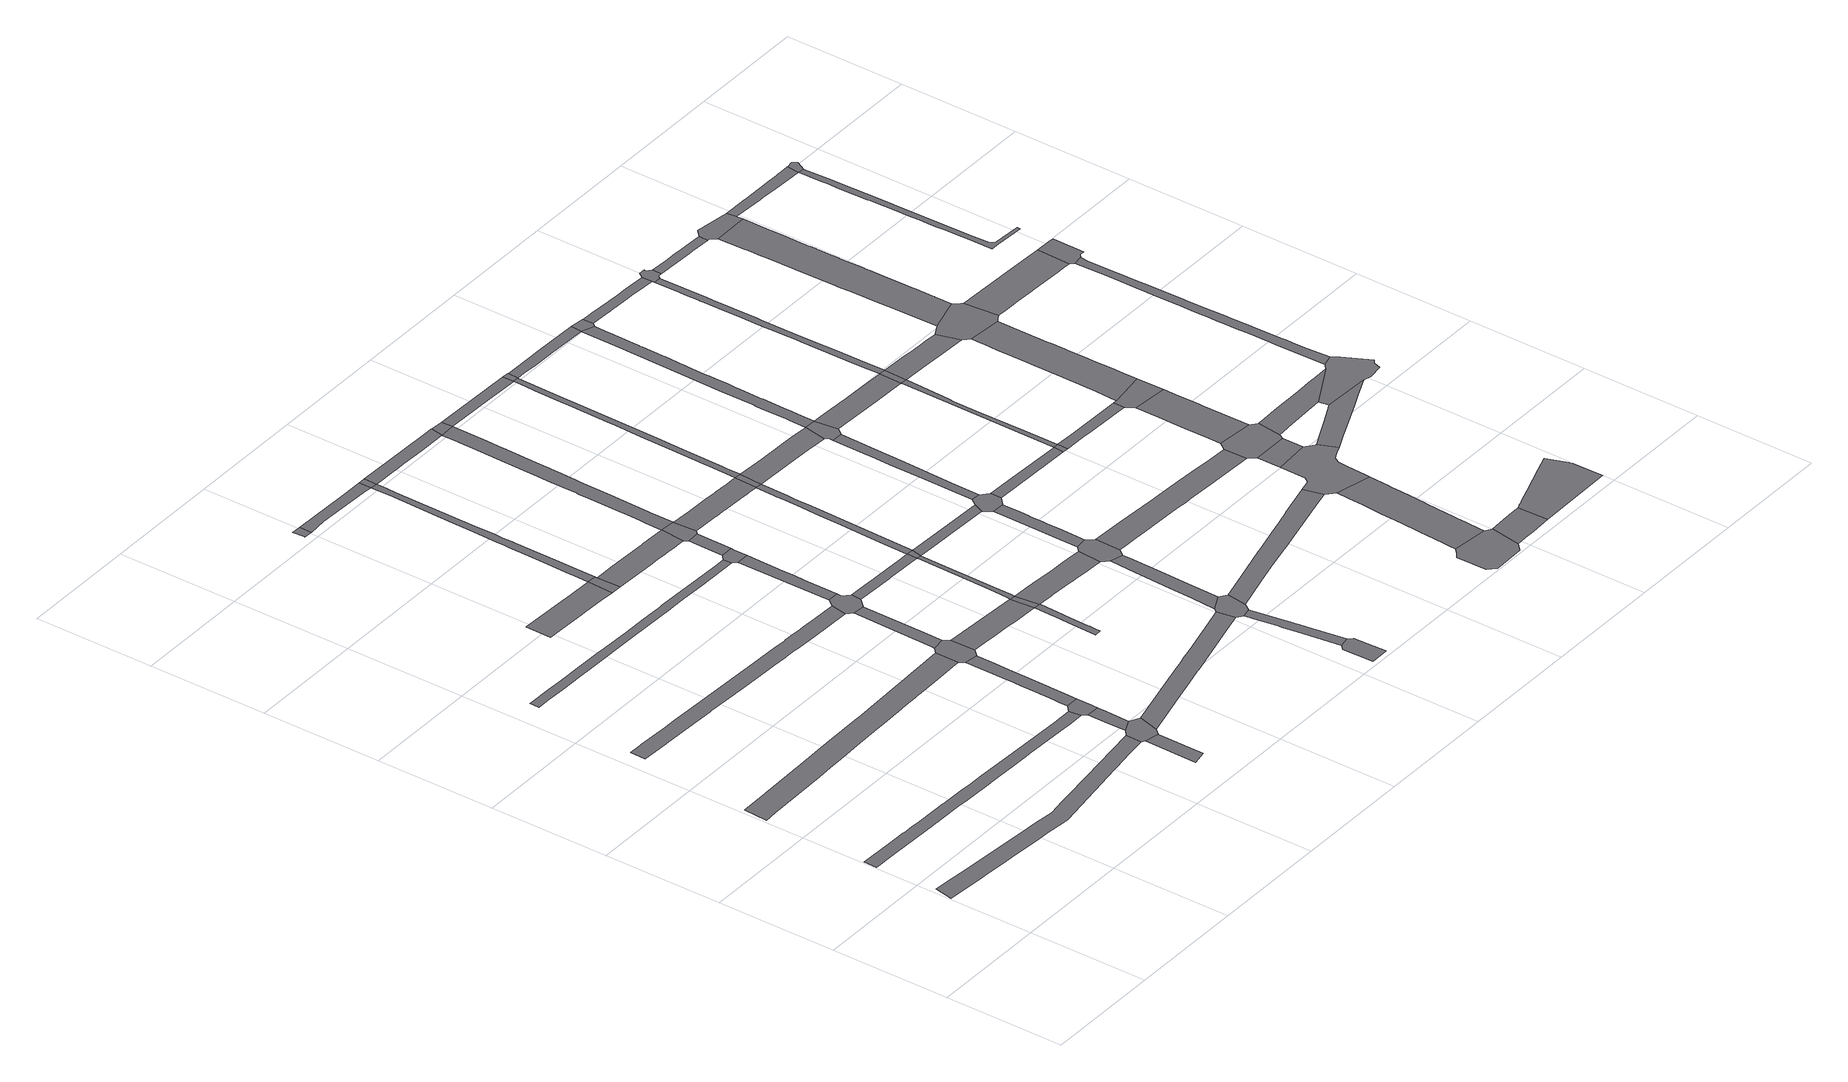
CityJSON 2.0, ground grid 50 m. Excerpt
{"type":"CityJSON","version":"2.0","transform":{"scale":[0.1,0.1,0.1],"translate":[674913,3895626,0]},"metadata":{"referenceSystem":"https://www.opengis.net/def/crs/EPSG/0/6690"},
"CityObjects":{
"road1":{"type":"Road","attributes":{"function":"9","usage":"9","RoadStructureAttribute.widthType":"2","RoadStructureAttribute.width":7.65,"RoadStructureAttribute.sectionType":"1"},"geometry":[{"type":"MultiSurface","lod":"1","boundaries":[[[0,1,2,3,4,5,6,7,8,9,10,11,12,13,14,15,16,17,18,19,20,21,22,23,24,25,26,27,28,29,30,31,32]]]}]},
"road2":{"type":"Road","attributes":{"function":"9","usage":"9","RoadStructureAttribute.widthType":"3","RoadStructureAttribute.width":5.14,"RoadStructureAttribute.sectionType":"1"},"geometry":[{"type":"MultiSurface","lod":"1","boundaries":[[[33,34,35,36,37,38,39,40,41,42,43,44,45,46,47,48,49,50,51,52,53,54,55,56,57,58,59,60,61,62,63,64,65,66,67,68,69]]]}]},
"road3":{"type":"Road","attributes":{"function":"9","usage":"9","RoadStructureAttribute.widthType":"2","RoadStructureAttribute.width":10.53,"RoadStructureAttribute.sectionType":"1"},"geometry":[{"type":"MultiSurface","lod":"1","boundaries":[[[70,71,72,73,74,75,76,77,78,79,80,81,82,83,84,85,86,87,88,89,90,91,92,93,94]]]}]},
"road4":{"type":"Road","attributes":{"function":"9","usage":"9","RoadStructureAttribute.widthType":"3","RoadStructureAttribute.width":5.43,"RoadStructureAttribute.sectionType":"1"},"geometry":[{"type":"MultiSurface","lod":"1","boundaries":[[[95,96,97,98,99,100,101,102,103,104,105,106,107,108,109,110,111,112,113,114,115,116,117,118,119,120,121,122,123,124,125,126,127,128,129]]]}]},
"road5":{"type":"Road","attributes":{"function":"9","usage":"9","RoadStructureAttribute.widthType":"3","RoadStructureAttribute.width":4.41,"RoadStructureAttribute.sectionType":"1"},"geometry":[{"type":"MultiSurface","lod":"1","boundaries":[[[130,131,132,133]]]}]},
"road6":{"type":"Road","attributes":{"function":"9","usage":"9","RoadStructureAttribute.widthType":"4","RoadStructureAttribute.width":3.71,"RoadStructureAttribute.sectionType":"1"},"geometry":[{"type":"MultiSurface","lod":"1","boundaries":[[[134,135,136,137,138,139,140,141,142,143,144,145,146,147,148,149,150,151,152,153,154,155,156,157,158,159,160]]]}]},
"road7":{"type":"Road","attributes":{"function":"9","usage":"9","RoadStructureAttribute.widthType":"9","RoadStructureAttribute.width":-9999,"RoadStructureAttribute.sectionType":"9"},"geometry":[{"type":"MultiSurface","lod":"1","boundaries":[[[0,32,132,131,161,162,163,164]]]}]},
"road8":{"type":"Road","attributes":{"function":"9","usage":"9","RoadStructureAttribute.widthType":"3","RoadStructureAttribute.width":4.97,"RoadStructureAttribute.sectionType":"1"},"geometry":[{"type":"MultiSurface","lod":"1","boundaries":[[[163,165,166,167,168,164]]]}]},
"road9":{"type":"Road","attributes":{"function":"9","usage":"9","RoadStructureAttribute.widthType":"2","RoadStructureAttribute.width":11.77,"RoadStructureAttribute.sectionType":"1"},"geometry":[{"type":"MultiSurface","lod":"1","boundaries":[[[169,170,171,172,173,174,175,176,177,178,179]]]}]},
"road10":{"type":"Road","attributes":{"function":"9","usage":"9","RoadStructureAttribute.widthType":"9","RoadStructureAttribute.width":-9999,"RoadStructureAttribute.sectionType":"9"},"geometry":[{"type":"MultiSurface","lod":"1","boundaries":[[[49,48,167,166,180,181,182]]]}]},
"road11":{"type":"Road","attributes":{"function":"9","usage":"9","RoadStructureAttribute.widthType":"3","RoadStructureAttribute.width":4.97,"RoadStructureAttribute.sectionType":"1"},"geometry":[{"type":"MultiSurface","lod":"1","boundaries":[[[181,183,184,185,186,187,188,189,190,191,192,193,194,195,196,197,198,182]]]}]},
"road12":{"type":"Road","attributes":{"function":"9","usage":"9","RoadStructureAttribute.widthType":"9","RoadStructureAttribute.width":-9999,"RoadStructureAttribute.sectionType":"9"},"geometry":[{"type":"MultiSurface","lod":"1","boundaries":[[[199,200,201,202,203,204]]]}]},
"road13":{"type":"Road","attributes":{"function":"9","usage":"9","RoadStructureAttribute.widthType":"2","RoadStructureAttribute.width":11.77,"RoadStructureAttribute.sectionType":"9"},"geometry":[{"type":"MultiSurface","lod":"1","boundaries":[[[205,206,174,173,207,208,209]]]}]},
"road14":{"type":"Road","attributes":{"function":"9","usage":"9","RoadStructureAttribute.widthType":"9","RoadStructureAttribute.width":-9999,"RoadStructureAttribute.sectionType":"9"},"geometry":[{"type":"MultiSurface","lod":"1","boundaries":[[[190,189,210,211,212,213,70,94]]]}]},
"road15":{"type":"Road","attributes":{"function":"9","usage":"9","RoadStructureAttribute.widthType":"3","RoadStructureAttribute.width":4.6,"RoadStructureAttribute.sectionType":"1"},"geometry":[{"type":"MultiSurface","lod":"1","boundaries":[[[214,215,216,217,218,219,220,213,212]]]}]},
"road16":{"type":"Road","attributes":{"function":"9","usage":"9","RoadStructureAttribute.widthType":"3","RoadStructureAttribute.width":4.41,"RoadStructureAttribute.sectionType":"1"},"geometry":[{"type":"MultiSurface","lod":"1","boundaries":[[[199,221,222,223,224,225,226,227,228,229,200]]]}]},
"road17":{"type":"Road","attributes":{"function":"9","usage":"9","RoadStructureAttribute.widthType":"4","RoadStructureAttribute.width":3.32,"RoadStructureAttribute.sectionType":"1"},"geometry":[{"type":"MultiSurface","lod":"1","boundaries":[[[206,230,231,232,233,234,235,236,237,238,239,240,241,242,225,243,244,245,246,247,248,249,250,251,252,253,254,255,174]]]}]},
"road18":{"type":"Road","attributes":{"function":"9","usage":"9","RoadStructureAttribute.widthType":"9","RoadStructureAttribute.width":-9999,"RoadStructureAttribute.sectionType":"9"},"geometry":[{"type":"MultiSurface","lod":"1","boundaries":[[[128,218,217,256,257,258,259,260,129]]]}]},
"road19":{"type":"Road","attributes":{"function":"9","usage":"9","RoadStructureAttribute.widthType":"2","RoadStructureAttribute.width":7.65,"RoadStructureAttribute.sectionType":"1"},"geometry":[{"type":"MultiSurface","lod":"1","boundaries":[[[161,261,262,263,264,265,266,267,268,269,270,271,272,273,274,275,276,277,162]]]}]},
"road20":{"type":"Road","attributes":{"function":"9","usage":"9","RoadStructureAttribute.widthType":"2","RoadStructureAttribute.width":11.77,"RoadStructureAttribute.sectionType":"1"},"geometry":[{"type":"MultiSurface","lod":"1","boundaries":[[[278,279,280,281,282,209,208,283,284,285,286,287,288,289]]]}]},
"road21":{"type":"Road","attributes":{"function":"9","usage":"9","RoadStructureAttribute.widthType":"2","RoadStructureAttribute.width":10.53,"RoadStructureAttribute.sectionType":"1"},"geometry":[{"type":"MultiSurface","lod":"1","boundaries":[[[290,291,211,210,292,293,294,295,296,297,298]]]}]},
"road22":{"type":"Road","attributes":{"function":"9","usage":"9","RoadStructureAttribute.widthType":"3","RoadStructureAttribute.width":4.59,"RoadStructureAttribute.sectionType":"1"},"geometry":[{"type":"MultiSurface","lod":"1","boundaries":[[[299,260,259,300,301,302,303,304]]]}]},
"road23":{"type":"Road","attributes":{"function":"9","usage":"9","RoadStructureAttribute.widthType":"9","RoadStructureAttribute.width":-9999,"RoadStructureAttribute.sectionType":"9"},"geometry":[{"type":"MultiSurface","lod":"1","boundaries":[[[226,225,242,305]]]}]},
"road24":{"type":"Road","attributes":{"function":"9","usage":"9","RoadStructureAttribute.widthType":"9","RoadStructureAttribute.width":-9999,"RoadStructureAttribute.sectionType":"9"},"geometry":[{"type":"MultiSurface","lod":"1","boundaries":[[[306,307,308,134,160,299,304]]]}]},
"road25":{"type":"Road","attributes":{"function":"9","usage":"9","RoadStructureAttribute.widthType":"9","RoadStructureAttribute.width":-9999,"RoadStructureAttribute.sectionType":"1"},"geometry":[{"type":"MultiSurface","lod":"1","boundaries":[[[309,297,310,311,312,313,314,315,316,317,318,319,320,321,322]]]}]},
"road26":{"type":"Road","attributes":{"function":"9","usage":"9","RoadStructureAttribute.widthType":"3","RoadStructureAttribute.width":4.59,"RoadStructureAttribute.sectionType":"1"},"geometry":[{"type":"MultiSurface","lod":"1","boundaries":[[[307,323,324,325,308]]]}]},
"road27":{"type":"Road","attributes":{"function":"9","usage":"9","RoadStructureAttribute.widthType":"3","RoadStructureAttribute.width":5.43,"RoadStructureAttribute.sectionType":"1"},"geometry":[{"type":"MultiSurface","lod":"1","boundaries":[[[326,327,328,329,330,331,332,257,256,333,334,335,336]]]}]},
"road28":{"type":"Road","attributes":{"function":"9","usage":"9","RoadStructureAttribute.widthType":"9","RoadStructureAttribute.width":-9999,"RoadStructureAttribute.sectionType":"9"},"geometry":[{"type":"MultiSurface","lod":"1","boundaries":[[[337,298,297,309]]]}]},
"road29":{"type":"Road","attributes":{"function":"9","usage":"9","RoadStructureAttribute.widthType":"9","RoadStructureAttribute.width":-9999,"RoadStructureAttribute.sectionType":"9"},"geometry":[{"type":"MultiSurface","lod":"1","boundaries":[[[324,323,338,339,278,289]]]}]},
"road30":{"type":"Road","attributes":{"function":"9","usage":"9","RoadStructureAttribute.widthType":"9","RoadStructureAttribute.width":-9999,"RoadStructureAttribute.sectionType":"1"},"geometry":[{"type":"MultiSurface","lod":"1","boundaries":[[[340,341,342,336,343,344,345,346,347,348,298,337,349]]]}]},
"road31":{"type":"Road","attributes":{"function":"9","usage":"9","RoadStructureAttribute.widthType":"3","RoadStructureAttribute.width":4.41,"RoadStructureAttribute.sectionType":"1"},"geometry":[{"type":"MultiSurface","lod":"1","boundaries":[[[350,351,352,353,354,355,356,357,358,359,305,242,360]]]}]},
"road32":{"type":"Road","attributes":{"function":"9","usage":"9","RoadStructureAttribute.widthType":"9","RoadStructureAttribute.width":-9999,"RoadStructureAttribute.sectionType":"9"},"geometry":[{"type":"MultiSurface","lod":"1","boundaries":[[[361,362,363,364,365,366]]]}]},
"road33":{"type":"Road","attributes":{"function":"9","usage":"9","RoadStructureAttribute.widthType":"9","RoadStructureAttribute.width":-9999,"RoadStructureAttribute.sectionType":"9"},"geometry":[{"type":"MultiSurface","lod":"1","boundaries":[[[342,367,326,336]]]}]},
"road34":{"type":"Road","attributes":{"function":"9","usage":"9","RoadStructureAttribute.widthType":"4","RoadStructureAttribute.width":3.73,"RoadStructureAttribute.sectionType":"1"},"geometry":[{"type":"MultiSurface","lod":"1","boundaries":[[[363,368,369,370,371,372,373,374,375,376,377,378,364]]]}]},
"road35":{"type":"Road","attributes":{"function":"9","usage":"9","RoadStructureAttribute.widthType":"2","RoadStructureAttribute.width":6.32,"RoadStructureAttribute.sectionType":"1"},"geometry":[{"type":"MultiSurface","lod":"1","boundaries":[[[278,339,379,380,381,382,383,384,385,386,387,388,389,390,391,392,393,394,355,395,396,397,398,399,400,401,402,403,404,405,406,407,408,409,410,411]]]}]},
"road36":{"type":"Road","attributes":{"function":"9","usage":"9","RoadStructureAttribute.widthType":"2","RoadStructureAttribute.width":10.53,"RoadStructureAttribute.sectionType":"1"},"geometry":[{"type":"MultiSurface","lod":"1","boundaries":[[[412,413,414,415,416,417,418,419,420,421,422,423,424,425,426,427,337,309]]]}]},
"road37":{"type":"Road","attributes":{"function":"9","usage":"9","RoadStructureAttribute.widthType":"2","RoadStructureAttribute.width":11.77,"RoadStructureAttribute.sectionType":"1"},"geometry":[{"type":"MultiSurface","lod":"1","boundaries":[[[428,429,430,431,432,433,434,339,338,435,436,437,438,439,440,441,442,443,444,445,446,447]]]}]},
"road38":{"type":"Road","attributes":{"function":"9","usage":"9","RoadStructureAttribute.widthType":"9","RoadStructureAttribute.width":-9999,"RoadStructureAttribute.sectionType":"9"},"geometry":[{"type":"MultiSurface","lod":"1","boundaries":[[[448,270,269,373,372,449,450,451]]]}]},
"road39":{"type":"Road","attributes":{"function":"9","usage":"9","RoadStructureAttribute.widthType":"4","RoadStructureAttribute.width":2.94,"RoadStructureAttribute.sectionType":"1"},"geometry":[{"type":"MultiSurface","lod":"1","boundaries":[[[452,453,454,455,456,457,458,459,460,461,326,367,462,463,464,465,466,467,468,469,470,445]]]}]},
"road40":{"type":"Road","attributes":{"function":"9","usage":"9","RoadStructureAttribute.widthType":"3","RoadStructureAttribute.width":5.26,"RoadStructureAttribute.sectionType":"1"},"geometry":[{"type":"MultiSurface","lod":"1","boundaries":[[[471,472,473,474,475,476,477,478,479,480,481,448,451]]]}]},
"road41":{"type":"Road","attributes":{"function":"9","usage":"9","RoadStructureAttribute.widthType":"9","RoadStructureAttribute.width":-9999,"RoadStructureAttribute.sectionType":"9"},"geometry":[{"type":"MultiSurface","lod":"1","boundaries":[[[482,356,355,394]]]}]},
"road42":{"type":"Road","attributes":{"function":"9","usage":"9","RoadStructureAttribute.widthType":"3","RoadStructureAttribute.width":5.43,"RoadStructureAttribute.sectionType":"1"},"geometry":[{"type":"MultiSurface","lod":"1","boundaries":[[[367,342,483,484,485,486,487,488,489,490,491]]]}]},
"road43":{"type":"Road","attributes":{"function":"9","usage":"9","RoadStructureAttribute.widthType":"9","RoadStructureAttribute.width":-9999,"RoadStructureAttribute.sectionType":"9"},"geometry":[{"type":"MultiSurface","lod":"1","boundaries":[[[446,445,470,492]]]}]},
"road44":{"type":"Road","attributes":{"function":"9","usage":"9","RoadStructureAttribute.widthType":"9","RoadStructureAttribute.width":-9999,"RoadStructureAttribute.sectionType":"9"},"geometry":[{"type":"MultiSurface","lod":"1","boundaries":[[[493,494,495,421,420,477,476,496]]]}]},
"road45":{"type":"Road","attributes":{"function":"9","usage":"9","RoadStructureAttribute.widthType":"3","RoadStructureAttribute.width":4.45,"RoadStructureAttribute.sectionType":"1"},"geometry":[{"type":"MultiSurface","lod":"1","boundaries":[[[494,497,498,499,500,501,502,503,504,505,506,495]]]}]},
"road46":{"type":"Road","attributes":{"function":"9","usage":"9","RoadStructureAttribute.widthType":"3","RoadStructureAttribute.width":4.41,"RoadStructureAttribute.sectionType":"1"},"geometry":[{"type":"MultiSurface","lod":"1","boundaries":[[[507,508,509,510,511,512,482,394,513,514,515,516,517,518,519]]]}]},
"road47":{"type":"Road","attributes":{"function":"9","usage":"9","RoadStructureAttribute.widthType":"9","RoadStructureAttribute.width":-9999,"RoadStructureAttribute.sectionType":"9"},"geometry":[{"type":"MultiSurface","lod":"1","boundaries":[[[520,521,522,488,487,504,503,523,524]]]}]},
"road48":{"type":"Road","attributes":{"function":"9","usage":"9","RoadStructureAttribute.widthType":"4","RoadStructureAttribute.width":2.73,"RoadStructureAttribute.sectionType":"1"},"geometry":[{"type":"MultiSurface","lod":"1","boundaries":[[[525,526,527,528,529,530,531,532,533,534,507,535,536,537,538,539,540,541,542,543,544,545,546,547,446,492]]]}]},
"road49":{"type":"Road","attributes":{"function":"9","usage":"9","RoadStructureAttribute.widthType":"2","RoadStructureAttribute.width":11.77,"RoadStructureAttribute.sectionType":"1"},"geometry":[{"type":"MultiSurface","lod":"1","boundaries":[[[548,549,550,551,552,553,554,492,470,555,556,557,558,559,560,561]]]}]},
"road50":{"type":"Road","attributes":{"function":"9","usage":"9","RoadStructureAttribute.widthType":"2","RoadStructureAttribute.width":7.65,"RoadStructureAttribute.sectionType":"1"},"geometry":[{"type":"MultiSurface","lod":"1","boundaries":[[[449,562,563,564,565,566,567,568,569,570,571,572,573,574,575,576,577,578,579,450]]]}]},
"road51":{"type":"Road","attributes":{"function":"9","usage":"9","RoadStructureAttribute.widthType":"3","RoadStructureAttribute.width":4.03,"RoadStructureAttribute.sectionType":"1"},"geometry":[{"type":"MultiSurface","lod":"1","boundaries":[[[580,581,582,583,584,521,520,585,586,587,588,589,590]]]}]},
"road52":{"type":"Road","attributes":{"function":"9","usage":"9","RoadStructureAttribute.widthType":"9","RoadStructureAttribute.width":-9999,"RoadStructureAttribute.sectionType":"9"},"geometry":[{"type":"MultiSurface","lod":"1","boundaries":[[[591,508,507,534]]]}]},
"road53":{"type":"Road","attributes":{"function":"9","usage":"9","RoadStructureAttribute.widthType":"3","RoadStructureAttribute.width":5.43,"RoadStructureAttribute.sectionType":"1"},"geometry":[{"type":"MultiSurface","lod":"1","boundaries":[[[523,592,593,594,595,596,524]]]}]},
"road54":{"type":"Road","attributes":{"function":"9","usage":"9","RoadStructureAttribute.widthType":"9","RoadStructureAttribute.width":-9999,"RoadStructureAttribute.sectionType":"9"},"geometry":[{"type":"MultiSurface","lod":"1","boundaries":[[[548,561,597,580,590,598,599]]]}]},
"road55":{"type":"Road","attributes":{"function":"9","usage":"9","RoadStructureAttribute.widthType":"2","RoadStructureAttribute.width":10.53,"RoadStructureAttribute.sectionType":"1"},"geometry":[{"type":"MultiSurface","lod":"1","boundaries":[[[600,601,602,603,604,605,606,493,496,607,608,609,610,611,612,613,614,615,616,617,618]]]}]},
"road56":{"type":"Road","attributes":{"function":"9","usage":"9","RoadStructureAttribute.widthType":"9","RoadStructureAttribute.width":-9999,"RoadStructureAttribute.sectionType":"9"},"geometry":[{"type":"MultiSurface","lod":"1","boundaries":[[[619,620,621,622,623,624,625,626,627]]]}]},
"road57":{"type":"Road","attributes":{"function":"9","usage":"9","RoadStructureAttribute.widthType":"3","RoadStructureAttribute.width":4.41,"RoadStructureAttribute.sectionType":"1"},"geometry":[{"type":"MultiSurface","lod":"1","boundaries":[[[628,629,630,631,632,633,634,635,636,637,638,639,640,591,534,641]]]}]},
"road58":{"type":"Road","attributes":{"function":"9","usage":"9","RoadStructureAttribute.widthType":"3","RoadStructureAttribute.width":5.06,"RoadStructureAttribute.sectionType":"1"},"geometry":[{"type":"MultiSurface","lod":"1","boundaries":[[[642,643,644,645,646,647,648,649,650,651,652,653,654,655,656,657,658,659,660,661,662,663,664,665,666,667,668,669,670,671,634,672,673,674,675,676,677,678,679,548,599]]]}]},
"road59":{"type":"Road","attributes":{"function":"9","usage":"9","RoadStructureAttribute.widthType":"9","RoadStructureAttribute.width":-9999,"RoadStructureAttribute.sectionType":"9"},"geometry":[{"type":"MultiSurface","lod":"1","boundaries":[[[680,681,593,592]]]}]},
"road60":{"type":"Road","attributes":{"function":"9","usage":"9","RoadStructureAttribute.widthType":"2","RoadStructureAttribute.width":11.77,"RoadStructureAttribute.sectionType":"1"},"geometry":[{"type":"MultiSurface","lod":"1","boundaries":[[[598,682,683,684,685,686,687,688,689,690,691,692,693,599]]]}]},
"road61":{"type":"Road","attributes":{"function":"9","usage":"9","RoadStructureAttribute.widthType":"2","RoadStructureAttribute.width":14.95,"RoadStructureAttribute.sectionType":"1"},"geometry":[{"type":"MultiSurface","lod":"1","boundaries":[[[694,695,696,697,698,699,700,701,702,624,623,703,704,705,706,707,708,709,710,711,712,713,714,715]]]}]},
"road62":{"type":"Road","attributes":{"function":"9","usage":"9","RoadStructureAttribute.widthType":"2","RoadStructureAttribute.width":14.44,"RoadStructureAttribute.sectionType":"1"},"geometry":[{"type":"MultiSurface","lod":"1","boundaries":[[[716,717,718,719,720,721,622,621]]]}]},
"road63":{"type":"Road","attributes":{"function":"9","usage":"9","RoadStructureAttribute.widthType":"4","RoadStructureAttribute.width":2.52,"RoadStructureAttribute.sectionType":"1"},"geometry":[{"type":"MultiSurface","lod":"1","boundaries":[[[722,684,723,724,725,593,681,726,727,728,729,730,731,732]]]}]},
"road64":{"type":"Road","attributes":{"function":"9","usage":"9","RoadStructureAttribute.widthType":"9","RoadStructureAttribute.width":-9999,"RoadStructureAttribute.sectionType":"9"},"geometry":[{"type":"MultiSurface","lod":"1","boundaries":[[[671,733,734,635,634]]]}]},
"road65":{"type":"Road","attributes":{"function":"9","usage":"9","RoadStructureAttribute.widthType":"3","RoadStructureAttribute.width":5.43,"RoadStructureAttribute.sectionType":"1"},"geometry":[{"type":"MultiSurface","lod":"1","boundaries":[[[680,735,736,737,738,739,740,741,681]]]}]},
"road66":{"type":"Road","attributes":{"function":"9","usage":"9","RoadStructureAttribute.widthType":"9","RoadStructureAttribute.width":-9999,"RoadStructureAttribute.sectionType":"9"},"geometry":[{"type":"MultiSurface","lod":"1","boundaries":[[[742,743,570,569,694,715,744,745,746,747,748,749,750,751,752,753]]]}]},
"road67":{"type":"Road","attributes":{"function":"9","usage":"9","RoadStructureAttribute.widthType":"9","RoadStructureAttribute.width":-9999,"RoadStructureAttribute.sectionType":"9"},"geometry":[{"type":"MultiSurface","lod":"1","boundaries":[[[685,684,722,754]]]}]},
"road68":{"type":"Road","attributes":{"function":"9","usage":"9","RoadStructureAttribute.widthType":"2","RoadStructureAttribute.width":14.95,"RoadStructureAttribute.sectionType":"1"},"geometry":[{"type":"MultiSurface","lod":"1","boundaries":[[[752,755,756,753]]]}]},
"road69":{"type":"Road","attributes":{"function":"9","usage":"9","RoadStructureAttribute.widthType":"9","RoadStructureAttribute.width":-9999,"RoadStructureAttribute.sectionType":"9"},"geometry":[{"type":"MultiSurface","lod":"1","boundaries":[[[756,755,757,758,759,760,761,600,618]]]}]},
"road70":{"type":"Road","attributes":{"function":"9","usage":"9","RoadStructureAttribute.widthType":"3","RoadStructureAttribute.width":4.41,"RoadStructureAttribute.sectionType":"1"},"geometry":[{"type":"MultiSurface","lod":"1","boundaries":[[[734,733,762,763,764,765,766,767,768,769,770,771,772,773,774,775,776,777,778,779,780]]]}]},
"road71":{"type":"Road","attributes":{"function":"9","usage":"9","RoadStructureAttribute.widthType":"2","RoadStructureAttribute.width":14.95,"RoadStructureAttribute.sectionType":"1"},"geometry":[{"type":"MultiSurface","lod":"1","boundaries":[[[781,782,783,784,785,760,759,786,787,788,789]]]}]},
"road72":{"type":"Road","attributes":{"function":"9","usage":"9","RoadStructureAttribute.widthType":"9","RoadStructureAttribute.width":-9999,"RoadStructureAttribute.sectionType":"9"},"geometry":[{"type":"MultiSurface","lod":"1","boundaries":[[[790,791,792,793,794,795,796,797,798,799,800,801,802,719,718,803]]]}]},
"road73":{"type":"Road","attributes":{"function":"9","usage":"9","RoadStructureAttribute.widthType":"4","RoadStructureAttribute.width":2.93,"RoadStructureAttribute.sectionType":"1"},"geometry":[{"type":"MultiSurface","lod":"1","boundaries":[[[804,805,806,807,808,809,810,811,812,813,814,815,816,817,818,819,820,821,822,823,824,825,826,827,828,829,830,831,832,833,834,685,754]]]}]},
"road74":{"type":"Road","attributes":{"function":"9","usage":"9","RoadStructureAttribute.widthType":"2","RoadStructureAttribute.width":11.77,"RoadStructureAttribute.sectionType":"1"},"geometry":[{"type":"MultiSurface","lod":"1","boundaries":[[[722,835,836,837,838,839,840,841,842,843,844,845,754]]]}]},
"road75":{"type":"Road","attributes":{"function":"9","usage":"9","RoadStructureAttribute.widthType":"9","RoadStructureAttribute.width":-9999,"RoadStructureAttribute.sectionType":"9"},"geometry":[{"type":"MultiSurface","lod":"1","boundaries":[[[738,737,781,789,846,847,848]]]}]},
"road76":{"type":"Road","attributes":{"function":"9","usage":"9","RoadStructureAttribute.widthType":"2","RoadStructureAttribute.width":14.95,"RoadStructureAttribute.sectionType":"1"},"geometry":[{"type":"MultiSurface","lod":"1","boundaries":[[[849,850,851,852,853,854,855,856,857,858,859,847,846,860,861,862,863,864,865,866,867,868,869,870,871,872,873,874,875,876]]]}]},
"road77":{"type":"Road","attributes":{"function":"9","usage":"9","RoadStructureAttribute.widthType":"9","RoadStructureAttribute.width":-9999,"RoadStructureAttribute.sectionType":"9"},"geometry":[{"type":"MultiSurface","lod":"1","boundaries":[[[773,772,877,815,814,878,879,880,881,882,883]]]}]},
"road78":{"type":"Road","attributes":{"function":"9","usage":"9","RoadStructureAttribute.widthType":"9","RoadStructureAttribute.width":-9999,"RoadStructureAttribute.sectionType":"1"},"geometry":[{"type":"MultiSurface","lod":"1","boundaries":[[[884,885,750,749,886,887,888,889,890,891,892,893,894]]]}]},
"road79":{"type":"Road","attributes":{"function":"9","usage":"9","RoadStructureAttribute.widthType":"9","RoadStructureAttribute.width":-9999,"RoadStructureAttribute.sectionType":"1"},"geometry":[{"type":"MultiSurface","lod":"1","boundaries":[[[895,896,897,898,899,900,901,902,903,904,905,906,758,757]]]}]},
"road80":{"type":"Road","attributes":{"function":"9","usage":"9","RoadStructureAttribute.widthType":"9","RoadStructureAttribute.width":-9999,"RoadStructureAttribute.sectionType":"9"},"geometry":[{"type":"MultiSurface","lod":"1","boundaries":[[[839,838,849,876,907,908,909,910,911,912]]]}]},
"road81":{"type":"Road","attributes":{"function":"9","usage":"9","RoadStructureAttribute.widthType":"3","RoadStructureAttribute.width":4.41,"RoadStructureAttribute.sectionType":"1"},"geometry":[{"type":"MultiSurface","lod":"1","boundaries":[[[913,914,915,916,917,918,919,880,879]]]}]},
"road82":{"type":"Road","attributes":{"function":"9","usage":"9","RoadStructureAttribute.widthType":"9","RoadStructureAttribute.width":-9999,"RoadStructureAttribute.sectionType":"9"},"geometry":[{"type":"MultiSurface","lod":"1","boundaries":[[[920,921,922,923,924,925,926,899,898,894,893,927,928]]]}]},
"road83":{"type":"Road","attributes":{"function":"9","usage":"9","RoadStructureAttribute.widthType":"2","RoadStructureAttribute.width":14.95,"RoadStructureAttribute.sectionType":"1"},"geometry":[{"type":"MultiSurface","lod":"1","boundaries":[[[911,929,930,931,932,933,934,935,936,937,938,939,940,941,942,943,944,945,946,947,948,949,950,951,952,953,954,955,956,957,958,959,960,961,962,963,964,965,966,967,968,969,970,971,972,973,974,975,912]]]}]},
"road84":{"type":"Road","attributes":{"function":"9","usage":"9","RoadStructureAttribute.widthType":"9","RoadStructureAttribute.width":-9999,"RoadStructureAttribute.sectionType":"9"},"geometry":[{"type":"MultiSurface","lod":"1","boundaries":[[[916,915,976,959,958,977,978,979,980]]]}]},
"road85":{"type":"Road","attributes":{"function":"9","usage":"9","RoadStructureAttribute.widthType":"2","RoadStructureAttribute.width":14.75,"RoadStructureAttribute.sectionType":"1"},"geometry":[{"type":"MultiSurface","lod":"1","boundaries":[[[981,982,983,909,908,984,985,986,987,988,989,990,991,992,993,994,995,996]]]}]},
"road86":{"type":"Road","attributes":{"function":"9","usage":"9","RoadStructureAttribute.widthType":"3","RoadStructureAttribute.width":4.04,"RoadStructureAttribute.sectionType":"1"},"geometry":[{"type":"MultiSurface","lod":"1","boundaries":[[[997,998,999,1000,1001,1002,1003,1004,1005,1006,1007,1008,1009,1010,1011,1012,1013,1014,1015,1016,1017,1018,1019,1020,926,925,1021,1022,1023,1024,1025,1026,1027,1028,1029,1030,1031,1032,1033,1034,1035,1036,1037,1038,1039]]]}]},
"road87":{"type":"Road","attributes":{"function":"9","usage":"9","RoadStructureAttribute.widthType":"3","RoadStructureAttribute.width":4.26,"RoadStructureAttribute.sectionType":"1"},"geometry":[{"type":"MultiSurface","lod":"1","boundaries":[[[1040,1041,1042,1043,1044,1045,1046,1047,1048,1049,1050,1051,1052,1053,1054,979,978,1055,1056,1057,1058,1059]]]}]},
"road88":{"type":"Road","attributes":{"function":"9","usage":"9","RoadStructureAttribute.widthType":"9","RoadStructureAttribute.width":-9999,"RoadStructureAttribute.sectionType":"9"},"geometry":[{"type":"MultiSurface","lod":"1","boundaries":[[[1038,1060,1061,1062,1063,1064,996,995,1039]]]}]},
"road89":{"type":"Road","attributes":{"function":"9","usage":"9","RoadStructureAttribute.widthType":"4","RoadStructureAttribute.width":3.1,"RoadStructureAttribute.sectionType":"1"},"geometry":[{"type":"MultiSurface","lod":"1","boundaries":[[[1040,1065,1066,1067,1068,1069,1070,1071,1072,1073,1074,1075,1076,1077,1078,1079,1080,1081,1082,1083,1084,1085,1086,1087,1088,1089,1090,1091,1092,1093,1094,1095,1096]]]}]},
"road90":{"type":"Road","attributes":{"function":"9","usage":"9","RoadStructureAttribute.widthType":"9","RoadStructureAttribute.width":-9999,"RoadStructureAttribute.sectionType":"9"},"geometry":[{"type":"MultiSurface","lod":"1","boundaries":[[[1097,1098,1041,1040,1096]]]}]}
},
"vertices":[
[1195,455,0],[1095,442,0],[906,417,0],[883,414,0],[864,412,0],[813,405,0],[730,394,0],[688,389,0],[655,384,0],[569,391,0],[537,393,0],[507,396,0],[396,404,0],[331,409,0],[159,422,0],[82,428,0],[25,432,0],[11,355,0],[185,343,0],[209,342,0],[279,337,0],[378,330,0],[474,324,0],[532,320,0],[536,320,0],[633,313,0],[653,312,0],[845,340,0],[911,349,0],[938,353,0],[1072,372,0],[1102,377,0],[1196,390,0],
[10,683,0],[118,681,0],[340,676,0],[354,676,0],[364,675,0],[402,675,0],[486,673,0],[541,671,0],[638,669,0],[723,667,0],[811,666,0],[881,664,0],[900,664,0],[1082,660,0],[1142,658,0],[1202,657,0],[1196,707,0],[1113,709,0],[899,715,0],[765,719,0],[693,721,0],[627,722,0],[585,723,0],[469,727,0],[466,727,0],[440,727,0],[417,728,0],[320,730,0],[298,731,0],[287,731,0],[244,732,0],[238,733,0],[176,734,0],[175,734,0],[153,735,0],[55,737,0],[11,739,0],
[1213,1305,0],[727,1288,0],[723,1288,0],[532,1284,0],[368,1279,0],[150,1274,0],[147,1274,0],[21,1271,0],[16,1170,0],[70,1172,0],[216,1176,0],[346,1180,0],[412,1182,0],[515,1185,0],[582,1187,0],[688,1190,0],[768,1192,0],[858,1195,0],[889,1196,0],[944,1197,0],[960,1198,0],[964,1198,0],[1065,1201,0],[1178,1204,0],[1211,1205,0],
[1178,1775,0],[1134,1776,0],[1065,1779,0],[1034,1779,0],[1013,1780,0],[961,1782,0],[957,1782,0],[907,1784,0],[876,1785,0],[808,1787,0],[404,1799,0],[324,1802,0],[270,1803,0],[134,1808,0],[130,1808,0],[128,1808,0],[73,1810,0],[71,1744,0],[190,1740,0],[194,1740,0],[319,1736,0],[442,1732,0],[453,1732,0],[577,1727,0],[601,1727,0],[606,1726,0],[765,1721,0],[811,1720,0],[877,1717,0],[883,1717,0],[929,1716,0],[940,1715,0],[1039,1712,0],[1218,1706,0],[1232,1773,0],
[1267,168,0],[1268,368,0],[1210,380,0],[1206,156,0],
[1236,2256,0],[1194,2255,0],[1083,2257,0],[1062,2258,0],[999,2259,0],[880,2262,0],[866,2262,0],[771,2264,0],[667,2266,0],[522,2270,0],[516,2270,0],[421,2272,0],[278,2275,0],[218,2276,0],[109,2279,0],[108,2238,0],[168,2237,0],[249,2236,0],[349,2234,0],[417,2233,0],[655,2229,0],[824,2226,0],[866,2225,0],[936,2224,0],[958,2224,0],[1063,2222,0],[1237,2219,0],
[1289,392,0],[1316,479,0],[1273,501,0],[1220,474,0],
[1275,600,0],[1275,638,0],[1220,639,0],[1220,552,0],
[507,2462,0],[664,2457,0],[680,2456,0],[775,2453,0],[837,2452,0],[841,2559,0],[740,2562,0],[672,2565,0],[489,2571,0],[486,2571,0],[483,2462,0],
[1276,668,0],[1277,731,0],[1223,732,0],
[1278,787,0],[1280,916,0],[1280,962,0],[1281,990,0],[1282,1051,0],[1282,1097,0],[1283,1176,0],[1229,1184,0],[1227,1021,0],[1226,972,0],[1226,938,0],[1225,875,0],[1224,838,0],[1224,827,0],[1224,788,0],[1223,769,0],
[509,3534,0],[510,3586,0],[471,3587,0],[474,3540,0],[474,3537,0],[474,3534,0],
[881,2553,0],[881,2558,0],[861,2451,0],[884,2450,0],[881,2550,0],
[1310,1204,0],[1306,1306,0],[1289,1331,0],[1233,1323,0],
[1290,1430,0],[1290,1497,0],[1291,1597,0],[1292,1682,0],[1243,1685,0],[1239,1541,0],[1234,1341,0],
[512,3534,0],[591,3538,0],[694,3535,0],[838,3532,0],[860,3528,0],[861,3580,0],[837,3580,0],[820,3580,0],[759,3581,0],
[882,2658,0],[882,2735,0],[884,2914,0],[884,2928,0],[884,2958,0],[884,2979,0],[885,3006,0],[885,3028,0],[885,3103,0],[888,3443,0],[889,3480,0],[889,3522,0],[889,3525,0],[861,3445,0],[858,3313,0],[857,3252,0],[855,3166,0],[853,3086,0],[852,3046,0],[850,2966,0],[849,2932,0],[849,2916,0],[847,2825,0],[845,2743,0],[843,2639,0],[842,2625,0],
[1324,1716,0],[1329,1759,0],[1301,1785,0],[1302,1803,0],[1255,1804,0],
[1489,443,0],[1558,460,0],[1561,461,0],[1667,488,0],[1679,490,0],[1724,502,0],[1733,504,0],[1938,556,0],[2020,577,0],[2006,654,0],[1935,635,0],[1825,606,0],[1760,590,0],[1713,578,0],[1678,569,0],[1651,562,0],[1568,542,0],
[1257,2541,0],[1254,2541,0],[1149,2544,0],[1140,2544,0],[973,2548,0],[1006,2446,0],[1058,2445,0],[1099,2444,0],[1144,2442,0],[1164,2442,0],[1185,2441,0],[1247,2439,0],
[1636,1289,0],[1508,1296,0],[1369,1201,0],[1409,1199,0],[1496,1195,0],[1531,1193,0],[1644,1188,0],[1647,1188,0],[1639,1289,0],
[1254,2204,0],[1303,1910,0],[1304,1952,0],[1305,1995,0],[1305,2045,0],[1308,2204,0],
[890,3579,0],
[1309,2262,0],[1309,2273,0],[1257,2274,0],
[1676,1186,0],[1647,1185,0],[1645,1120,0],[1644,1093,0],[1643,1065,0],[1642,1035,0],[1638,914,0],[1667,914,0],[1668,932,0],[1669,965,0],[1669,973,0],[1672,1075,0],[1672,1083,0],[1676,1183,0],
[1311,2426,0],[1260,2423,0],[1258,2351,0],
[1650,1750,0],[1647,1750,0],[1598,1751,0],[1546,1753,0],[1455,1755,0],[1439,1756,0],[1375,1758,0],[1487,1711,0],[1498,1711,0],[1647,1706,0],[1650,1706,0],
[1663,1288,0],
[1325,2440,0],[1319,2536,0],
[1664,1303,0],[1665,1383,0],[1670,1705,0],[1650,1703,0],[1649,1605,0],[1646,1470,0],[1645,1384,0],[1640,1304,0],[1640,1292,0],[1663,1291,0],
[1001,3523,0],[1007,3523,0],[1051,3522,0],[1155,3520,0],[1271,3518,0],[1274,3518,0],[1284,3572,0],[1281,3572,0],[1251,3572,0],[1113,3575,0],[892,3525,0],
[2166,24,0],[2162,164,0],[2146,179,0],[2101,170,0],[2083,154,0],[2086,22,0],
[1681,1749,0],
[2124,320,0],[2116,371,0],[2116,373,0],[2112,399,0],[2085,569,0],[2045,559,0],[2049,530,0],[2051,519,0],[2066,423,0],[2068,408,0],[2077,346,0],
[1319,2539,0],[1321,2641,0],[1322,2650,0],[1325,2817,0],[1328,2953,0],[1329,2976,0],[1330,3053,0],[1331,3084,0],[1331,3093,0],[1332,3135,0],[1333,3185,0],[1335,3298,0],[1335,3300,0],[1337,3369,0],[1340,3517,0],[1340,3520,0],[1273,3448,0],[1272,3439,0],[1271,3380,0],[1269,3239,0],[1267,3109,0],[1265,3028,0],[1265,3000,0],[1264,2974,0],[1264,2921,0],[1263,2910,0],[1262,2854,0],[1261,2746,0],[1260,2730,0],[1260,2694,0],[1259,2632,0],[1258,2610,0],[1257,2544,0],
[1679,1186,0],[1745,1183,0],[1752,1183,0],[1845,1178,0],[1864,1177,0],[1878,1177,0],[1928,1174,0],[1978,1172,0],[2016,1170,0],[2023,1270,0],[1962,1273,0],[1945,1274,0],[1876,1277,0],[1764,1283,0],[1748,1284,0],[1666,1288,0],
[1611,2525,0],[1608,2525,0],[1561,2527,0],[1554,2527,0],[1501,2529,0],[1408,2532,0],[1322,2535,0],[1369,2438,0],[1434,2436,0],[1444,2435,0],[1477,2434,0],[1481,2434,0],[1574,2431,0],[1577,2431,0],[1621,2429,0],[1628,2429,0],[1665,2427,0],[1668,2427,0],[1674,2523,0],[1671,2523,0],
[2020,669,0],[2105,598,0],[2117,682,0],[2087,704,0],
[1668,2424,0],[1666,2349,0],[1665,2335,0],[1665,2310,0],[1663,2244,0],[1660,2141,0],[1658,2046,0],[1655,1952,0],[1652,1836,0],[1650,1753,0],[1683,1855,0],[1686,1983,0],[1689,2130,0],[1691,2217,0],[1691,2235,0],[1692,2277,0],[1693,2309,0],[1695,2423,0],[1695,2426,0],
[2088,786,0],[2089,811,0],[2089,822,0],[2093,979,0],[2095,1101,0],[2096,1129,0],[2041,1143,0],[2039,1100,0],[2037,1060,0],[2029,872,0],[2025,770,0],
[1338,3567,0],
[1673,1705,0],[1713,1704,0],[1764,1703,0],[1874,1699,0],[2021,1695,0],[2041,1738,0],[1895,1742,0],[1766,1746,0],[1684,1748,0],
[1702,2522,0],
[2119,1266,0],[2094,1295,0],[2043,1288,0],[2116,1158,0],
[2096,1412,0],[2096,1461,0],[2096,1484,0],[2097,1539,0],[2097,1541,0],[2098,1587,0],[2098,1658,0],[2047,1661,0],[2045,1462,0],[2044,1368,0],
[1694,3513,0],[1693,3560,0],[1690,3560,0],[1430,3565,0],[1388,3566,0],[1341,3567,0],[1343,3520,0],[1433,3518,0],[1441,3518,0],[1476,3517,0],[1556,3516,0],[1614,3514,0],[1691,3513,0],
[2099,1764,0],[2060,1765,0],[2051,1753,0],[2128,1688,0],[2130,1735,0],
[1702,2525,0],[1703,2584,0],[1703,2602,0],[1706,2762,0],[1708,2895,0],[1714,3237,0],[1716,3341,0],[1716,3356,0],[1719,3510,0],[1719,3513,0],[1694,3510,0],[1693,3459,0],[1692,3417,0],[1690,3288,0],[1689,3264,0],[1686,3080,0],[1685,3058,0],[1683,2943,0],[1681,2835,0],[1680,2819,0],[1677,2649,0],[1677,2639,0],[1674,2526,0],
[2075,2508,0],[2072,2508,0],[2005,2511,0],[1950,2513,0],[1915,2514,0],[1825,2517,0],[1705,2522,0],[1698,2426,0],[1756,2424,0],[1765,2424,0],[1895,2419,0],[1987,2416,0],[1999,2415,0],[2055,2413,0],
[2238,633,0],[2288,647,0],[2345,661,0],[2446,685,0],[2481,694,0],[2595,722,0],[2747,759,0],[2823,777,0],[2802,859,0],[2653,821,0],[2651,820,0],[2590,804,0],[2518,786,0],[2508,783,0],[2411,758,0],[2402,756,0],[2247,715,0],[2239,713,0],
[2068,2381,0],[2066,2230,0],[2066,2213,0],[2064,2128,0],[2062,1974,0],[2101,1872,0],[2104,1992,0],[2106,2077,0],[2108,2149,0],[2110,2232,0],[2114,2380,0],
[1722,3557,0],
[2490,1681,0],[2495,1724,0],[2492,1724,0],[2236,1732,0],[2150,1735,0],
[2068,2399,0],[2136,2410,0],[2123,2506,0],
[2841,1230,0],[2762,1234,0],[2659,1239,0],[2587,1243,0],[2519,1246,0],[2428,1251,0],[2258,1259,0],[2142,1157,0],[2223,1154,0],[2227,1154,0],[2452,1146,0],[2473,1145,0],[2495,1144,0],[2519,1144,0],[2520,1143,0],[2656,1139,0],[2668,1138,0],[2719,1137,0],[2842,1132,0],
[2814,8,0],[2953,13,0],[2983,41,0],[3004,168,0],[2977,186,0],[2825,201,0],[2804,180,0],[2785,167,0],[2786,37,0],
[1758,3512,0],[1771,3511,0],[1813,3510,0],[1911,3508,0],[1913,3508,0],[2020,3505,0],[2087,3503,0],[2091,3550,0],[2088,3550,0],[1977,3552,0],[1886,3554,0],[1869,3554,0],[1725,3557,0],[1722,3513,0],
[2123,2509,0],[2124,2566,0],[2125,2587,0],[2125,2606,0],[2126,2645,0],[2127,2735,0],[2127,2739,0],[2129,2819,0],[2129,2835,0],[2129,2862,0],[2130,2889,0],[2131,2950,0],[2131,2974,0],[2131,2987,0],[2131,2992,0],[2133,3073,0],[2133,3087,0],[2133,3089,0],[2135,3172,0],[2135,3173,0],[2135,3184,0],[2136,3272,0],[2136,3275,0],[2137,3292,0],[2137,3313,0],[2137,3329,0],[2137,3330,0],[2139,3417,0],[2139,3424,0],[2140,3484,0],[2087,3500,0],[2085,3351,0],[2079,2878,0],[2078,2743,0],[2077,2723,0],[2077,2691,0],[2076,2593,0],[2076,2580,0],
[2516,1680,0],[2517,1724,0],
[2351,2402,0],[2494,2397,0],[2497,2397,0],[2499,2493,0],[2496,2493,0],[2434,2495,0],[2306,2500,0],[2273,2501,0],[2258,2502,0],[2221,2503,0],[2160,2505,0],[2126,2506,0],
[2859,746,0],[2856,693,0],[2852,627,0],[2846,538,0],[2843,482,0],[2837,386,0],[2836,366,0],[2829,259,0],[2827,222,0],[2976,210,0],[2980,269,0],[2981,278,0],[2981,280,0],[2991,450,0],[2992,458,0],[2996,531,0],[3000,600,0],[3001,611,0],[3002,628,0],[3004,652,0],[3006,692,0],[3007,713,0],
[3029,42,0],[3077,43,0],[3166,45,0],[3163,174,0],[3142,174,0],[3074,171,0],
[2524,2396,0],[2497,2394,0],[2497,2216,0],[2495,1727,0],[2517,1727,0],[2517,1784,0],[2516,1874,0],[2515,2083,0],[2516,2182,0],[2517,2204,0],[2524,2393,0],
[2152,3499,0],[2150,3543,0],
[2605,1678,0],[2648,1676,0],[2842,1671,0],[2843,1717,0],[2807,1717,0],[2609,1722,0],[2520,1724,0],
[2868,894,0],[2853,872,0],[3009,736,0],[3014,815,0],[3016,857,0],[3030,881,0],[3058,894,0],[3092,909,0],[3059,983,0],[3056,985,0],[3019,1014,0],[2869,1003,0],
[2527,2492,0],
[3018,1103,0],[2869,1102,0],
[3031,1125,0],[3044,1228,0],[3017,1250,0],[2865,1262,0],[2855,1249,0],
[2204,3497,0],[2253,3495,0],[2267,3495,0],[2276,3495,0],[2327,3493,0],[2336,3492,0],[2338,3492,0],[2374,3491,0],[2389,3490,0],[2443,3488,0],[2488,3486,0],[2486,3528,0],[2393,3532,0],[2344,3534,0],[2308,3536,0],[2296,3536,0],[2199,3541,0],[2196,3541,0],[2153,3542,0],
[2866,1635,0],[2866,1533,0],[2866,1483,0],[2865,1420,0],[2865,1313,0],[3016,1456,0],[3016,1471,0],[3015,1572,0],[3015,1623,0],
[3501,181,0],[3500,184,0],[3498,193,0],[3498,196,0],[3467,283,0],[3399,259,0],[3334,236,0],[3331,235,0],[3270,213,0],[3268,212,0],[3208,191,0],[3191,184,0],[3186,183,0],[3503,52,0],
[2527,2495,0],[2526,2578,0],[2526,2603,0],[2525,2715,0],[2525,2755,0],[2523,2895,0],[2522,3033,0],[2522,3050,0],[2520,3244,0],[2520,3270,0],[2518,3475,0],[2488,3475,0],[2489,3366,0],[2490,3341,0],[2490,3284,0],[2490,3277,0],[2490,3272,0],[2490,3270,0],[2492,3159,0],[2492,3137,0],[2492,3118,0],[2493,2994,0],[2494,2965,0],[2494,2906,0],[2495,2871,0],[2495,2866,0],[2495,2855,0],[2495,2835,0],[2497,2640,0],[2498,2570,0],[2499,2496,0],
[2527,2396,0],[2642,2392,0],[2730,2389,0],[2842,2385,0],[2815,2481,0],[2773,2483,0],[2723,2485,0],[2671,2486,0],[2660,2487,0],[2625,2488,0],[2530,2492,0],
[3014,1738,0],[2861,1716,0],[2858,1716,0],
[2867,2359,0],[2867,2330,0],[2867,2301,0],[2866,2248,0],[2866,2177,0],[2866,2113,0],[2865,2083,0],[2865,1955,0],[2864,1866,0],[2864,1851,0],[2863,1809,0],[3014,1759,0],[3014,1791,0],[3013,1803,0],[3013,1853,0],[3013,1893,0],[3013,1898,0],[3013,1913,0],[3013,1920,0],[3012,1971,0],[3012,2047,0],[3012,2056,0],[3011,2120,0],[3011,2121,0],[3011,2124,0],[3011,2191,0],[3011,2203,0],[3010,2349,0],
[2488,3483,0],[2528,3487,0],[2545,3487,0],[2546,3525,0],[2527,3544,0],[2527,3550,0],[2502,3550,0],
[3182,1043,0],[3106,1006,0],[3162,941,0],[3168,944,0],[3260,986,0],[3267,989,0],[3329,1017,0],[3399,1049,0],[3413,1055,0],[3483,1087,0],[3284,1093,0],
[3053,1126,0],[3111,1128,0],[3176,1132,0],[3276,1136,0],[3459,1237,0],[3390,1235,0],[3371,1235,0],[3273,1233,0],[3161,1231,0],[3141,1230,0],[3083,1229,0],[3051,1228,0],
[3026,2360,0],[3042,2369,0],[3029,2512,0],[3023,2520,0],[3003,2546,0],[2860,2505,0],
[2708,3481,0],[2726,3481,0],[2810,3478,0],[2811,3516,0],[2709,3519,0],[2673,3521,0],[2619,3522,0],
[3590,1119,0],[3602,1129,0],[3605,1132,0],[3548,1241,0],[3546,1244,0],[3529,1268,0],[3479,1254,0],[3517,1079,0],[3580,1088,0],
[3002,2582,0],[3002,2620,0],[3002,2622,0],[3001,2630,0],[3001,2677,0],[3001,2678,0],[3001,2693,0],[3000,2734,0],[3000,2764,0],[3000,2774,0],[2999,2840,0],[2999,2847,0],[2998,2904,0],[2998,2905,0],[2998,2928,0],[2998,2929,0],[2997,2985,0],[2996,3031,0],[2996,3038,0],[2995,3094,0],[2995,3103,0],[2995,3137,0],[2995,3139,0],[2994,3162,0],[2994,3165,0],[2993,3237,0],[2993,3285,0],[2992,3333,0],[2992,3340,0],[2991,3455,0],[2841,3453,0],[2842,3404,0],[2843,3339,0],[2843,3331,0],[2844,3314,0],[2845,3268,0],[2845,3249,0],[2849,3050,0],[2849,3039,0],[2851,2946,0],[2851,2933,0],[2853,2870,0],[2855,2764,0],[2856,2718,0],[2856,2712,0],[2858,2610,0],[2858,2609,0],
[2820,3477,0],[2990,3480,0],[2990,3483,0],[2985,3523,0],[2839,3543,0],
[3282,2504,0],[3175,2508,0],[3167,2508,0],[3045,2369,0],[3071,2368,0],[3119,2367,0],[3157,2366,0],[3195,2365,0],[3217,2364,0],[3236,2363,0],[3239,2363,0],[3303,2361,0],[3382,2359,0],[3422,2358,0],[3449,2357,0],[3454,2499,0],
[3466,2314,0],[3468,2198,0],[3469,2051,0],[3470,2029,0],[3470,1977,0],[3471,1926,0],[3471,1915,0],[3471,1900,0],[3471,1898,0],[3472,1837,0],[3472,1821,0],[3472,1815,0],[3472,1801,0],[3472,1800,0],[3473,1766,0],[3473,1730,0],[3473,1714,0],[3473,1713,0],[3474,1628,0],[3475,1592,0],[3476,1491,0],[3476,1467,0],[3477,1394,0],[3477,1391,0],[3522,1383,0],[3521,1432,0],[3521,1455,0],[3520,1482,0],[3518,1605,0],[3517,1608,0],[3515,1703,0],[3515,1718,0],[3513,1807,0],[3511,1889,0],[3511,1903,0],[3508,2054,0],[3507,2106,0],[3505,2181,0],[3505,2204,0],[3503,2263,0],[3502,2312,0],[3506,2347,0],[3466,2342,0],
[3342,3469,0],[3349,3520,0],[3346,3520,0],[3297,3520,0],[3295,3521,0],[3282,3521,0],[3258,3521,0],[3241,3521,0],[3225,3521,0],[3223,3521,0],[3095,3522,0],[3082,3522,0],[3074,3522,0],[3001,3522,0],[2988,3523,0],[3002,3482,0],[3123,3477,0],[3141,3477,0],[3216,3474,0],[3339,3469,0],
[3519,2360,0],[3540,2359,0],[3542,2496,0],[3523,2497,0],[3520,2497,0],
[3343,3466,0],[3345,3371,0],[3346,3352,0],[3346,3345,0],[3347,3290,0],[3350,3170,0],[3351,3160,0],[3351,3144,0],[3354,3046,0],[3355,2993,0],[3357,2935,0],[3357,2926,0],[3357,2912,0],[3357,2907,0],[3359,2868,0],[3359,2850,0],[3359,2842,0],[3361,2777,0],[3362,2743,0],[3365,2633,0],[3402,2632,0],[3524,2627,0],[3524,2641,0],[3407,2647,0],[3390,2664,0],[3388,2733,0],[3381,3010,0],[3378,3149,0],[3375,3258,0],[3373,3335,0],[3373,3363,0],[3370,3465,0],
[3392,3509,0],[3378,3524,0]
]}
